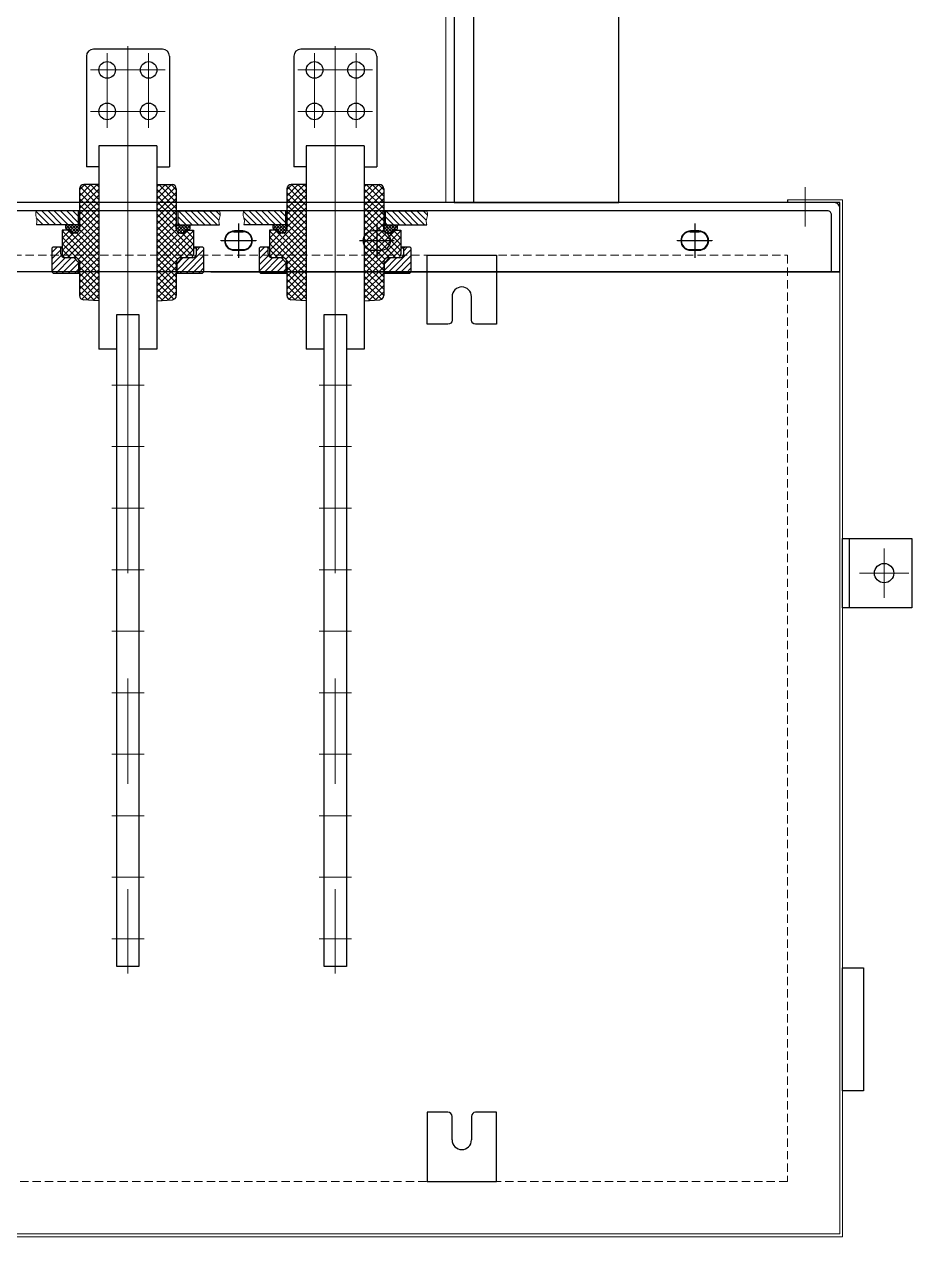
# Model space of a CAD drawing. Extents: x -9568 to -1230, y 8910 to 14862.
# Drawn here: x -7277 to -6635, y 9793 to 10670 of the extents above; entities that cross this region are included whole.
import ezdxf

# ---------------------------------------------------------------- set-up
doc = ezdxf.new("R2010")
doc.units = 0
doc.header["$LTSCALE"] = 12
for name, pattern in [('ACAD_ISO04W100', [30, 24, -3, 0, -3]), ('CENTER', [50.8, 31.75, -6.35, 6.35, -6.35]), ('DASHED', [0.75, 0.5, -0.25])]:
    doc.linetypes.add(name, pattern=pattern)
doc.layers.get('0').update_dxf_attribs({"linetype": 'CONTINUOUS', "lineweight": 25})
for name, color, linetype in [('01', 7, 'CONTINUOUS'), ('01粗实线', 7, 'CONTINUOUS'), ('1', 4, 'CONTINUOUS'), ('1轮廓实线层', 7, 'CONTINUOUS'), ('5文字层', 3, 'CONTINUOUS')]:
    doc.layers.add(name, color=color, linetype=linetype)
for name, color, linetype, lineweight in [('02细实线', 7, 'CONTINUOUS', 9), ('06细中心线', 1, 'ACAD_ISO04W100', 20), ('2虚线层', 6, 'DASHED', 18), ('中心线', 1, 'CENTER', 20), ('粗实线', 7, 'CONTINUOUS', 25), ('细实线', 7, 'CONTINUOUS', 9)]:
    doc.layers.add(name, color=color, linetype=linetype, lineweight=lineweight)
pattern_1 = [(135, (-7157.767, 10518.8691), (-1.122532, -1.122532), []), (225, (-7157.767, 10518.8691), (1.122532, -1.122532), [])]
pattern_2 = [(135, (-7007.767, 10518.8691), (-1.122532, -1.122532), []), (225, (-7007.767, 10518.8691), (1.122532, -1.122532), [])]

# ---------------------------------------------------------------- blocks, each defined once
blk = doc.blocks.new('A$C3865476F')
at = {"layer": '中心线'}
blk.add_line((0, 12.92), (0, -12.92), dxfattribs=at)
at = {"layer": '粗实线'}
for p, q in [((-6.44, -3.32), (-6.44, 3.29)), ((6.44, -3.32), (6.44, 3.29))]:
    blk.add_line(p, q, dxfattribs=at)
for centre, start, end in [((0, 3.29), 0, 180), ((0, -3.32), 180, 0)]:
    blk.add_arc(centre, 6.44, start, end, dxfattribs=at)
blk = doc.blocks.new('*U8372')
at = {"rotation": 270}
blk.add_blockref('A$C3865476F', (0, 0), dxfattribs=at)
blk = doc.blocks.new('*U8371')
at = {"layer": '1轮廓实线层'}
for p in [(1320, 0), (1650, 0)]:
    blk.add_blockref('*U8372', p, dxfattribs=at)
blk = doc.blocks.new('G$C8870F393')
at = {"layer": '中心线'}
blk.add_line((1835, 32.83), (1835, 61.18), dxfattribs=at)
at = {"layer": '粗实线'}
blk.add_line((1860, 0), (0, 0), dxfattribs=at)
blk.add_line((1860, 0), (0, 0), dxfattribs=at)
for points in [[(1860, 0), (1860, 46, 0.414214), (1856, 50), (4, 50, 0.414214), (0, 46), (0, 0)], [(1854, 0), (1854, 41, 0.414214), (1851, 44), (9, 44, 0.414214), (6, 41), (6, 0)]]:
    blk.add_lwpolyline(points, format="xyb", dxfattribs=at)
at = {"layer": '1轮廓实线层'}
blk.add_blockref('*U8371', (105, 22.5), dxfattribs=at)
blk = doc.blocks.new('G$C6719FF27')
at = {"layer": '01粗实线', "lineweight": -3, "ltscale": 2}
blk.add_lwpolyline([(0, -10), (0, -10, 0.414214), (7, -3), (7, 3, 0.414214), (0, 10), (0, 10, 0.414214), (-7, 3), (-7, -3, 0.414214)], format="xyb", close=True, dxfattribs=at)
at = {"layer": '06细中心线', "lineweight": -3, "ltscale": 2, "extrusion": (0.004686, 0.017452, 0.999837)}
for p, q in [((0, -12.5), (0, 12.5)), ((-12.5, 0), (12.5, 0))]:
    blk.add_line(p, q, dxfattribs=at)
blk = doc.blocks.new('*U8443')
at = {"layer": '01粗实线', "lineweight": -3, "ltscale": 2, "rotation": 270.0000000002883}
blk.add_blockref('G$C6719FF27', (0, 0), dxfattribs=at)
blk = doc.blocks.new('*U8442')
blk.add_blockref('*U8443', (1400, 0))
blk = doc.blocks.new('*U8458')
at = {"layer": '01粗实线', "lineweight": -3, "ltscale": 2, "rotation": 270.0000000002883}
blk.add_blockref('G$C6719FF27', (0, 0), dxfattribs=at)
blk = doc.blocks.new('*U8457')
for p in [(1320, 0), (1650, 0)]:
    blk.add_blockref('*U8458', p)

msp = doc.modelspace()

# ---------------------------------------------------------------- hatches: boundary and pattern name
at = {"layer": '细实线'}
h = msp.add_hatch(dxfattribs=at)
h.set_pattern_fill('ANSI37', color=256, angle=180)
h.set_pattern_definition([(225, (-8719.4436, 10908.398), (2.245064, -2.245064), []), (315, (-8719.4436, 10908.398), (2.245064, 2.245064), [])])
h.paths.add_polyline_path([(-7163.76702, 10500.86912), (-7157.26702, 10500.86912, 0.414213562), (-7154.26702, 10503.86912), (-7154.26702, 10520.86912), (-7159.26702, 10520.86912, 0.414213562), (-7159.76702, 10520.36912, -0.414213562), (-7161.26702, 10518.86912), (-7163.76702, 10518.86912, -0.414213562), (-7166.76702, 10521.86912), (-7166.76702, 10550.86912, 0.414213562), (-7169.76702, 10553.86912), (-7180.76702, 10553.86912), (-7180.76702, 10469.86912), (-7169.55327, 10470.6701, 0.393479), (-7166.76702, 10473.66247), (-7166.76702, 10497.86912, -0.414213562)])
h.paths.add_polyline_path([(-7222.76702, 10553.86912), (-7233.76702, 10553.86912, 0.414213562), (-7236.76702, 10550.86912), (-7236.76702, 10521.86912, -0.414213562), (-7239.76702, 10518.86912), (-7242.26702, 10518.86912, -0.414213562), (-7243.76702, 10520.36912, 0.414213562), (-7244.26702, 10520.86912), (-7249.26702, 10520.86912), (-7249.26702, 10503.86912, 0.414213562), (-7246.26702, 10500.86912), (-7239.76702, 10500.86912, -0.414213562), (-7236.76702, 10497.86912), (-7236.76702, 10473.66247, 0.393479), (-7233.98076, 10470.6701), (-7222.76702, 10469.86912)])
h = msp.add_hatch(dxfattribs=at)
h.set_pattern_fill('ANSI37', color=256, angle=180)
h.set_pattern_definition([(225, (-8569.4436, 10908.398), (2.245064, -2.245064), []), (315, (-8569.4436, 10908.398), (2.245064, 2.245064), [])])
h.paths.add_polyline_path([(-7013.76702, 10500.86912), (-7007.26702, 10500.86912, 0.414213562), (-7004.26702, 10503.86912), (-7004.26702, 10520.86912), (-7009.26702, 10520.86912, 0.414213562), (-7009.76702, 10520.36912, -0.414213562), (-7011.26702, 10518.86912), (-7013.76702, 10518.86912, -0.414213562), (-7016.76702, 10521.86912), (-7016.76702, 10550.86912, 0.414213562), (-7019.76702, 10553.86912), (-7030.76702, 10553.86912), (-7030.76702, 10469.86912), (-7019.55327, 10470.6701, 0.393479), (-7016.76702, 10473.66247), (-7016.76702, 10497.86912, -0.414213562)])
h.paths.add_polyline_path([(-7072.76702, 10553.86912), (-7083.76702, 10553.86912, 0.414213562), (-7086.76702, 10550.86912), (-7086.76702, 10521.86912, -0.414213562), (-7089.76702, 10518.86912), (-7092.26702, 10518.86912, -0.414213562), (-7093.76702, 10520.36912, 0.414213562), (-7094.26702, 10520.86912), (-7099.26702, 10520.86912), (-7099.26702, 10503.86912, 0.414213562), (-7096.26702, 10500.86912), (-7089.76702, 10500.86912, -0.414213562), (-7086.76702, 10497.86912), (-7086.76702, 10473.66247, 0.393479), (-7083.98076, 10470.6701), (-7072.76702, 10469.86912)])
h = msp.add_hatch(dxfattribs=at)
h.set_pattern_fill('ANSI31', color=256, angle=270)
h.set_pattern_definition([(315, (-5162.6122, 3687.427), (2.245064, 2.245064), [])])
edge = h.paths.add_edge_path()
edge.add_line((-7165.76702, 10534.86912), (-7165.76702, 10524.86912))
edge.add_line((-7165.76702, 10524.86912), (-7135.53595, 10524.86912))
edge.add_spline(control_points=[(-7135.53595, 10524.86912), (-7135.81385, 10525.83576), (-7136.34645, 10528.10141), (-7134.76737, 10531.38995), (-7135.17938, 10533.78141), (-7135.44882, 10534.86912)], knot_values=[0.499134924, 0.499134924, 0.499134924, 0.499134924, 2.849111683, 6.014083338, 8.642198821, 8.642198821, 8.642198821, 8.642198821], degree=3, periodic=0)
edge.add_line((-7135.44882, 10534.86912), (-7165.76702, 10534.86912))
edge = h.paths.add_edge_path()
edge.add_line((-7237.76702, 10524.86912), (-7237.76702, 10534.86912))
edge.add_line((-7237.76702, 10534.86912), (-7268.08521, 10534.86912))
edge.add_spline(control_points=[(-7268.08521, 10534.86912), (-7268.35465, 10533.78141), (-7268.76666, 10531.38995), (-7267.18758, 10528.10141), (-7267.72018, 10525.83576), (-7267.99808, 10524.86912)], knot_values=[0.499134924, 0.499134924, 0.499134924, 0.499134924, 3.127250408, 6.292222062, 8.642198821, 8.642198821, 8.642198821, 8.642198821], degree=3, periodic=0)
edge.add_line((-7267.99808, 10524.86912), (-7237.76702, 10524.86912))
h = msp.add_hatch(dxfattribs=at)
h.set_pattern_fill('ANSI31', color=256, angle=270)
h.set_pattern_definition([(315, (-5012.6122, 3687.427), (2.245064, 2.245064), [])])
edge = h.paths.add_edge_path()
edge.add_line((-7015.76702, 10534.86912), (-7015.76702, 10524.86912))
edge.add_line((-7015.76702, 10524.86912), (-6985.53595, 10524.86912))
edge.add_spline(control_points=[(-6985.53595, 10524.86912), (-6985.81385, 10525.83576), (-6986.34645, 10528.10141), (-6984.76737, 10531.38995), (-6985.17938, 10533.78141), (-6985.44882, 10534.86912)], knot_values=[0.499134924, 0.499134924, 0.499134924, 0.499134924, 2.849111683, 6.014083338, 8.642198821, 8.642198821, 8.642198821, 8.642198821], degree=3, periodic=0)
edge.add_line((-6985.44882, 10534.86912), (-7015.76702, 10534.86912))
edge = h.paths.add_edge_path()
edge.add_line((-7087.76702, 10524.86912), (-7087.76702, 10534.86912))
edge.add_line((-7087.76702, 10534.86912), (-7118.08521, 10534.86912))
edge.add_spline(control_points=[(-7118.08521, 10534.86912), (-7118.35465, 10533.78141), (-7118.76666, 10531.38995), (-7117.18758, 10528.10141), (-7117.72018, 10525.83576), (-7117.99808, 10524.86912)], knot_values=[0.499134924, 0.499134924, 0.499134924, 0.499134924, 3.127250408, 6.292222062, 8.642198821, 8.642198821, 8.642198821, 8.642198821], degree=3, periodic=0)
edge.add_line((-7117.99808, 10524.86912), (-7087.76702, 10524.86912))
h = msp.add_hatch(dxfattribs=at)
h.set_pattern_fill('ANSI37', color=256, scale=0.5, angle=90)
h.set_pattern_definition(pattern_1)
h.paths.add_polyline_path([(-7242.76702, 10520.36912), (-7242.76702, 10519.86912, 0.414213562), (-7241.76702, 10518.86912), (-7239.76702, 10518.86912, 0.414213562), (-7236.76702, 10521.86912), (-7236.76702, 10524.86912), (-7246.76702, 10524.86912), (-7246.76702, 10522.36912, 0.414213562), (-7245.76702, 10521.36912), (-7243.76702, 10521.36912, -0.414213562)])
h = msp.add_hatch(dxfattribs=at)
h.set_pattern_fill('ANSI37', color=256, scale=0.5, angle=90)
h.set_pattern_definition(pattern_1)
h.paths.add_polyline_path([(-7163.76702, 10518.86912), (-7161.76702, 10518.86912, 0.414213562), (-7160.76702, 10519.86912), (-7160.76702, 10520.36912, -0.414213562), (-7159.76702, 10521.36912), (-7157.76702, 10521.36912, 0.414213562), (-7156.76702, 10522.36912), (-7156.76702, 10524.86912), (-7166.76702, 10524.86912), (-7166.76702, 10521.86912, 0.414213562)])
h = msp.add_hatch(dxfattribs=at)
h.set_pattern_fill('ANSI37', color=256, scale=0.5, angle=90)
h.set_pattern_definition(pattern_2)
h.paths.add_polyline_path([(-7092.76702, 10520.36912), (-7092.76702, 10519.86912, 0.414213562), (-7091.76702, 10518.86912), (-7089.76702, 10518.86912, 0.414213562), (-7086.76702, 10521.86912), (-7086.76702, 10524.86912), (-7096.76702, 10524.86912), (-7096.76702, 10522.36912, 0.414213562), (-7095.76702, 10521.36912), (-7093.76702, 10521.36912, -0.414213562)])
h = msp.add_hatch(dxfattribs=at)
h.set_pattern_fill('ANSI37', color=256, scale=0.5, angle=90)
h.set_pattern_definition(pattern_2)
h.paths.add_polyline_path([(-7013.76702, 10518.86912), (-7011.76702, 10518.86912, 0.414213562), (-7010.76702, 10519.86912), (-7010.76702, 10520.36912, -0.414213562), (-7009.76702, 10521.36912), (-7007.76702, 10521.36912, 0.414213562), (-7006.76702, 10522.36912), (-7006.76702, 10524.86912), (-7016.76702, 10524.86912), (-7016.76702, 10521.86912, 0.414213562)])
h = msp.add_hatch(dxfattribs=at)
h.set_pattern_fill('ANSI31', color=256, angle=180)
h.set_pattern_definition([(225, (-6567.5738, 10812.3472), (2.245064, -2.245064), [])])
h.paths.add_polyline_path([(-7147.76702, 10489.86912), (-7146.76702, 10490.86912), (-7146.76702, 10507.86912), (-7147.76702, 10508.86912), (-7151.26702, 10508.86912), (-7152.26702, 10507.86912), (-7152.26702, 10503.86912, -0.414213562), (-7155.26702, 10500.86912), (-7162.76702, 10500.86912), (-7166.26702, 10497.36912), (-7166.26702, 10490.86912), (-7165.26702, 10489.86912)])
h.paths.add_polyline_path([(-7238.26702, 10489.86912), (-7237.26702, 10490.86912), (-7237.26702, 10497.36912), (-7240.76702, 10500.86912), (-7247.26702, 10500.86912, -0.414213562), (-7250.26702, 10503.86912), (-7250.26702, 10507.86912), (-7251.26702, 10508.86912), (-7255.76702, 10508.86912), (-7256.76702, 10507.86912), (-7256.76702, 10490.86912), (-7255.76702, 10489.86912)])
h = msp.add_hatch(dxfattribs=at)
h.set_pattern_fill('ANSI31', color=256, angle=180)
h.set_pattern_definition([(225, (-6417.5738, 10812.3472), (2.245064, -2.245064), [])])
h.paths.add_polyline_path([(-6997.76702, 10489.86912), (-6996.76702, 10490.86912), (-6996.76702, 10507.86912), (-6997.76702, 10508.86912), (-7001.26702, 10508.86912), (-7002.26702, 10507.86912), (-7002.26702, 10503.86912, -0.414213562), (-7005.26702, 10500.86912), (-7012.76702, 10500.86912), (-7016.26702, 10497.36912), (-7016.26702, 10490.86912), (-7015.26702, 10489.86912)])
h.paths.add_polyline_path([(-7088.26702, 10489.86912), (-7087.26702, 10490.86912), (-7087.26702, 10497.36912), (-7090.76702, 10500.86912), (-7097.26702, 10500.86912, -0.414213562), (-7100.26702, 10503.86912), (-7100.26702, 10507.86912), (-7101.26702, 10508.86912), (-7105.76702, 10508.86912), (-7106.76702, 10507.86912), (-7106.76702, 10490.86912), (-7105.76702, 10489.86912)])

# ---------------------------------------------------------------- linework, layer by layer
at = {"layer": '01', "lineweight": -3, "ltscale": 2}
for p, q in [((-6686.76702, 10540.86912, 82.66856), (-7211.76702, 10540.86912, 82.66856)), ((-6686.76702, 10540.86912, 82.66856), (-7081.76702, 10540.86912, 82.66856)), ((-6686.76702, 10540.86912, 82.66856), (-6951.76702, 10540.86912, 82.66856)), ((-6686.76702, 10490.86912, 82.66856), (-6686.76702, 10540.86912, 82.66856)), ((-6686.76702, 10490.86912, 82.66856), (-6686.76702, 10540.86912, 82.66856)), ((-6686.76702, 10490.86912, 82.66856), (-6686.76702, 10540.86912, 82.66856)), ((-7141.76702, 10490.86912, 82.66856), (-6686.76702, 10490.86912, 82.66856)), ((-7021.76702, 10490.86912, 82.66856), (-6686.76702, 10490.86912, 82.66856)), ((-6916.76702, 10490.86912, 82.66856), (-6686.76702, 10490.86912, 82.66856))]:
    msp.add_line(p, q, dxfattribs=at)
at = {"layer": '01', "lineweight": -3, "ltscale": 2, "elevation": 82.66856}
for points in [[(-8281.76702, 10540.86912), (-8281.76702, 11300.86912), (-6951.76702, 11300.86912), (-6951.76702, 10540.86912)], [(-7121.76702, 10490.86912), (-8491.76702, 10490.86912)], [(-7001.76702, 10490.86912), (-8490.26702, 10490.86912)], [(-6896.76702, 10490.86912), (-8385.26702, 10490.86912)]]:
    msp.add_lwpolyline(points, dxfattribs=at)
at = {"layer": '02细实线', "ltscale": 3}
for p, q in [((-6684.76702, 10542.86912, 82.66856), (-6724.76702, 10542.86912, 82.66856)), ((-6684.76702, 10542.86912, 82.66856), (-6684.76702, 9792.86912, 82.66856)), ((-6686.76702, 10540.86912, 82.66856), (-6724.76702, 10540.86912, 82.66856))]:
    msp.add_line(p, q, dxfattribs=at)
at = {"layer": '02细实线', "ltscale": 3, "extrusion": (0.004686, 0.017452, 0.999837)}
for p, q in [((-6686.76702, 10540.86912, 82.66856), (-6686.76702, 9794.86912, 82.66856)), ((-6684.76702, 9792.86912, 82.66856), (-7658.11423, 9792.86912, 82.66856)), ((-7656.11423, 9794.86912, 82.66856), (-6686.76702, 9794.86912, 82.66856))]:
    msp.add_line(p, q, dxfattribs=at)
at = {"layer": '06细中心线'}
for p, q in [((-6654.76702, 10254.99439, 82.66856), (-6654.76702, 10290.74384, 82.66856)), ((-6672.64174, 10272.86912, 82.66856), (-6636.89229, 10272.86912, 82.66856))]:
    msp.add_line(p, q, dxfattribs=at)
at = {"layer": '1', "lineweight": -3, "ltscale": 2}
msp.add_line((-6686.76702, 10540.86912, 82.66856), (-6686.76702, 10540.86912, 82.66856), dxfattribs=at)
at = {"layer": '1轮廓实线层', "ltscale": 2}
msp.add_line((-6724.76702, 10542.86912, 82.66856), (-6724.76702, 10540.86912, 82.66856), dxfattribs=at)
at = {"layer": '1轮廓实线层'}
msp.add_line((-6679.76702, 10247.86912, 82.66856), (-6679.76702, 10297.86912, 82.66856), dxfattribs=at)
at = {"layer": '1轮廓实线层', "elevation": 82.66856}
for points in [[(-6965.76702, 10540.86912), (-6846.76683, 10540.86912), (-6846.76683, 10790.86912), (-6965.76702, 10790.86912)], [(-6684.76702, 10247.86912), (-6684.76702, 10297.86912), (-6634.76702, 10297.86912), (-6634.76702, 10247.86912)], [(-6669.76702, 9898.36912), (-6684.76702, 9898.36912), (-6684.76702, 9987.36912), (-6669.76702, 9987.36912)]]:
    msp.add_lwpolyline(points, close=True, dxfattribs=at)
for points in [[(-6967.26702, 10472.86912), (-6967.26702, 10455.86912, -0.414213562), (-6970.26702, 10452.86912), (-6985.26702, 10452.86912), (-6985.26702, 10502.86912), (-6935.26702, 10502.86912), (-6935.26702, 10452.86912), (-6950.26702, 10452.86912, -0.414213562), (-6953.26702, 10455.86912), (-6953.26702, 10472.86912)], [(-6967.26702, 9862.86912), (-6967.26702, 9879.86912, 0.414213562), (-6970.26702, 9882.86912), (-6985.26702, 9882.86912), (-6985.26702, 9832.86912), (-6935.26702, 9832.86912), (-6935.26702, 9882.86912), (-6950.26702, 9882.86912, 0.414213562), (-6953.26702, 9879.86912), (-6953.26702, 9862.86912)]]:
    msp.add_lwpolyline(points, format="xyb", dxfattribs=at)
at = {"layer": '1轮廓实线层'}
msp.add_circle((-6654.76702, 10272.86912, 82.66856), 7, dxfattribs=at)
for centre, start, end in [((-6960.26702, 10472.86912, 82.66856), 0, 180), ((-6960.26702, 9862.86912, 82.66856), 180, 0)]:
    msp.add_arc(centre, 7, start, end, dxfattribs=at)
at = {"layer": '2虚线层', "elevation": 82.66856}
msp.add_lwpolyline([(-8508.76702, 10502.86912), (-6724.76702, 10502.86912), (-6724.76702, 9832.86912), (-8508.76702, 9832.86912)], close=True, dxfattribs=at)
at = {"layer": '中心线'}
for p, q in [((-7216.76702, 10648.86912, 82.66856), (-7216.76702, 10594.86912, 82.66856)), ((-7201.76702, 10653.92802, 82.66856), (-7201.76702, 9983.36912, 82.66856)), ((-7201.76702, 10653.22475, 82.66856), (-7201.76702, 10552.31237, 82.66856)), ((-7186.76702, 10648.86912, 82.66856), (-7186.76702, 10594.86912, 82.66856)), ((-7066.76702, 10648.86912, 82.66856), (-7066.76702, 10594.86912, 82.66856)), ((-7051.76702, 10653.92802, 82.66856), (-7051.76702, 9983.36912, 82.66856)), ((-7051.76702, 10653.22475, 82.66856), (-7051.76702, 10552.31237, 82.66856)), ((-7036.76702, 10648.86912, 82.66856), (-7036.76702, 10594.86912, 82.66856)), ((-7174.76702, 10636.86912, 82.66856), (-7228.76702, 10636.86912, 82.66856)), ((-7024.76702, 10636.86912, 82.66856), (-7078.76702, 10636.86912, 82.66856)), ((-7174.76702, 10606.86912, 82.66856), (-7228.76702, 10606.86912, 82.66856)), ((-7024.76702, 10606.86912, 82.66856), (-7078.76702, 10606.86912, 82.66856)), ((-7190.03858, 10408.86912, 82.66856), (-7213.49545, 10408.86912, 82.66856)), ((-7190.03858, 10408.86912, 82.66856), (-7213.49545, 10408.86912, 82.66856)), ((-7040.03858, 10408.86912, 82.66856), (-7063.49545, 10408.86912, 82.66856)), ((-7040.03858, 10408.86912, 82.66856), (-7063.49545, 10408.86912, 82.66856)), ((-7190.03858, 10364.36912, 82.66856), (-7213.49545, 10364.36912, 82.66856)), ((-7040.03858, 10364.36912, 82.66856), (-7063.49545, 10364.36912, 82.66856)), ((-7190.03858, 10319.86912, 82.66856), (-7213.49545, 10319.86912, 82.66856)), ((-7040.03858, 10319.86912, 82.66856), (-7063.49545, 10319.86912, 82.66856)), ((-7190.03858, 10275.36912, 82.66856), (-7213.49545, 10275.36912, 82.66856)), ((-7040.03858, 10275.36912, 82.66856), (-7063.49545, 10275.36912, 82.66856)), ((-7190.03858, 10230.86912, 82.66856), (-7213.49545, 10230.86912, 82.66856)), ((-7040.03858, 10230.86912, 82.66856), (-7063.49545, 10230.86912, 82.66856)), ((-7190.03858, 10186.36912, 82.66856), (-7213.49545, 10186.36912, 82.66856)), ((-7040.03858, 10186.36912, 82.66856), (-7063.49545, 10186.36912, 82.66856)), ((-7190.03858, 10141.86912, 82.66856), (-7213.49545, 10141.86912, 82.66856)), ((-7040.03858, 10141.86912, 82.66856), (-7063.49545, 10141.86912, 82.66856)), ((-7190.03858, 10097.36912, 82.66856), (-7213.49545, 10097.36912, 82.66856)), ((-7040.03858, 10097.36912, 82.66856), (-7063.49545, 10097.36912, 82.66856)), ((-7190.03858, 10052.86912, 82.66856), (-7213.49545, 10052.86912, 82.66856)), ((-7040.03858, 10052.86912, 82.66856), (-7063.49545, 10052.86912, 82.66856)), ((-7190.03858, 10008.36912, 82.66856), (-7213.49545, 10008.36912, 82.66856)), ((-7040.03858, 10008.36912, 82.66856), (-7063.49545, 10008.36912, 82.66856))]:
    msp.add_line(p, q, dxfattribs=at)
at = {"layer": '粗实线'}
for p, q in [((-7194.26702, 10651.86912, 82.66856), (-7226.76702, 10651.86912, 82.66856)), ((-7176.76702, 10651.86912, 82.66856), (-7221.76702, 10651.86912, 82.66856)), ((-7044.26702, 10651.86912, 82.66856), (-7076.76702, 10651.86912, 82.66856)), ((-7026.76702, 10651.86912, 82.66856), (-7071.76702, 10651.86912, 82.66856)), ((-7231.76702, 10646.86912, 82.66856), (-7231.76702, 10566.86912, 82.66856)), ((-7171.76702, 10646.86912, 82.66856), (-7171.76702, 10566.86912, 82.66856)), ((-7081.76702, 10646.86912, 82.66856), (-7081.76702, 10566.86912, 82.66856)), ((-7021.76702, 10646.86912, 82.66856), (-7021.76702, 10566.86912, 82.66856)), ((-7222.76702, 10581.86912, 82.66856), (-7222.76702, 10555.87208, 82.66856)), ((-7222.76702, 10581.86912, 82.66856), (-7222.76702, 10434.86912, 82.66856)), ((-7180.76702, 10581.86912, 82.66856), (-7222.76702, 10581.86912, 82.66856)), ((-7180.76702, 10581.86912, 82.66856), (-7222.76702, 10581.86912, 82.66856)), ((-7180.76702, 10581.86912, 82.66856), (-7180.76702, 10557.04864, 82.66856)), ((-7180.76702, 10581.86912, 82.66856), (-7180.76702, 10434.86912, 82.66856)), ((-7072.76702, 10581.86912, 82.66856), (-7072.76702, 10555.87208, 82.66856)), ((-7072.76702, 10581.86912, 82.66856), (-7072.76702, 10434.86912, 82.66856)), ((-7030.76702, 10581.86912, 82.66856), (-7072.76702, 10581.86912, 82.66856)), ((-7030.76702, 10581.86912, 82.66856), (-7072.76702, 10581.86912, 82.66856)), ((-7030.76702, 10581.86912, 82.66856), (-7030.76702, 10557.04864, 82.66856)), ((-7030.76702, 10581.86912, 82.66856), (-7030.76702, 10434.86912, 82.66856)), ((-7222.76702, 10566.86912, 82.66856), (-7231.76702, 10566.86912, 82.66856)), ((-7180.76702, 10566.86912, 82.66856), (-7171.76702, 10566.86912, 82.66856)), ((-7072.76702, 10566.86912, 82.66856), (-7081.76702, 10566.86912, 82.66856)), ((-7030.76702, 10566.86912, 82.66856), (-7021.76702, 10566.86912, 82.66856)), ((-7236.76702, 10550.86912, 82.66856), (-7236.76702, 10523.86912, 82.66856)), ((-7236.76702, 10550.86912, 82.66856), (-7236.76702, 10523.86912, 82.66856)), ((-7236.76702, 10550.86912, 82.66856), (-7236.76702, 10521.86912, 82.66856)), ((-7224.26702, 10553.86912, 82.66856), (-7233.76702, 10553.86912, 82.66856)), ((-7222.76702, 10553.86912, 82.66856), (-7233.76702, 10553.86912, 82.66856)), ((-7180.76702, 10553.86912, 82.66856), (-7169.76702, 10553.86912, 82.66856)), ((-7179.26702, 10553.86912, 82.66856), (-7169.76702, 10553.86912, 82.66856)), ((-7166.76702, 10550.86912, 82.66856), (-7166.76702, 10523.6203, 82.66856)), ((-7166.76702, 10550.86912, 82.66856), (-7166.76702, 10521.86912, 82.66856)), ((-7086.76702, 10550.86912, 82.66856), (-7086.76702, 10523.86912, 82.66856)), ((-7086.76702, 10550.86912, 82.66856), (-7086.76702, 10523.86912, 82.66856)), ((-7086.76702, 10550.86912, 82.66856), (-7086.76702, 10521.86912, 82.66856)), ((-7074.26702, 10553.86912, 82.66856), (-7083.76702, 10553.86912, 82.66856)), ((-7072.76702, 10553.86912, 82.66856), (-7083.76702, 10553.86912, 82.66856)), ((-7030.76702, 10553.86912, 82.66856), (-7019.76702, 10553.86912, 82.66856)), ((-7029.26702, 10553.86912, 82.66856), (-7019.76702, 10553.86912, 82.66856)), ((-7016.76702, 10550.86912, 82.66856), (-7016.76702, 10523.6203, 82.66856)), ((-7016.76702, 10550.86912, 82.66856), (-7016.76702, 10521.86912, 82.66856)), ((-7236.76702, 10534.86912, 82.66856), (-7268.08521, 10534.86912, 82.66856)), ((-7237.76702, 10534.86912, 82.66856), (-7237.76702, 10524.86912, 82.66856)), ((-7226.76702, 10540.86912, 82.66856), (-7231.76702, 10540.86912, 82.66856)), ((-7166.76702, 10534.86912, 82.66856), (-7135.44882, 10534.86912, 82.66856)), ((-7165.76702, 10534.86912, 82.66856), (-7165.76702, 10524.86912, 82.66856)), ((-7086.76702, 10534.86912, 82.66856), (-7118.08521, 10534.86912, 82.66856)), ((-7096.76702, 10540.86912, 82.66856), (-7101.76702, 10540.86912, 82.66856)), ((-7087.76702, 10534.86912, 82.66856), (-7087.76702, 10524.86912, 82.66856)), ((-7016.76702, 10534.86912, 82.66856), (-6985.44882, 10534.86912, 82.66856)), ((-7015.76702, 10534.86912, 82.66856), (-7015.76702, 10524.86912, 82.66856)), ((-6965.76702, 10540.86912, 82.66856), (-6971.76702, 10540.86912, 82.66856)), ((-7236.76702, 10524.86912, 82.66856), (-7267.99808, 10524.86912, 82.66856)), ((-7246.76702, 10522.36912, 82.66856), (-7246.76702, 10524.86912, 82.66856)), ((-7236.76702, 10521.86912, 82.66856), (-7236.76702, 10524.86912, 82.66856)), ((-7166.76702, 10524.86912, 82.66856), (-7135.53595, 10524.86912, 82.66856)), ((-7166.76702, 10524.86912, 82.66856), (-7135.53595, 10524.86912, 82.66856)), ((-7166.76702, 10521.86912, 82.66856), (-7166.76702, 10524.86912, 82.66856)), ((-7156.76702, 10522.36912, 82.66856), (-7156.76702, 10524.86912, 82.66856)), ((-7086.76702, 10524.86912, 82.66856), (-7117.99808, 10524.86912, 82.66856)), ((-7096.76702, 10522.36912, 82.66856), (-7096.76702, 10524.86912, 82.66856)), ((-7086.76702, 10521.86912, 82.66856), (-7086.76702, 10524.86912, 82.66856)), ((-7016.76702, 10524.86912, 82.66856), (-6985.53595, 10524.86912, 82.66856)), ((-7016.76702, 10524.86912, 82.66856), (-6985.53595, 10524.86912, 82.66856)), ((-7016.76702, 10521.86912, 82.66856), (-7016.76702, 10524.86912, 82.66856)), ((-7006.76702, 10522.36912, 82.66856), (-7006.76702, 10524.86912, 82.66856)), ((-7249.26702, 10520.86912, 82.66856), (-7249.26702, 10503.86912, 82.66856)), ((-7246.73526, 10520.86912, 82.66856), (-7249.26702, 10520.86912, 82.66856)), ((-7244.26702, 10520.86912, 82.66856), (-7249.26702, 10520.86912, 82.66856)), ((-7243.76702, 10521.36912, 82.66856), (-7245.76702, 10521.36912, 82.66856)), ((-7242.76702, 10519.86912, 82.66856), (-7242.76702, 10520.36912, 82.66856)), ((-7239.76702, 10518.86912, 82.66856), (-7242.26702, 10518.86912, 82.66856)), ((-7239.76702, 10518.86912, 82.66856), (-7242.26702, 10518.86912, 82.66856)), ((-7163.76702, 10518.86912, 82.66856), (-7161.26702, 10518.86912, 82.66856)), ((-7163.76702, 10518.86912, 82.66856), (-7161.26702, 10518.86912, 82.66856)), ((-7160.76702, 10519.86912, 82.66856), (-7160.76702, 10520.36912, 82.66856)), ((-7159.76702, 10521.36912, 82.66856), (-7157.76702, 10521.36912, 82.66856)), ((-7159.26702, 10520.86912, 82.66856), (-7154.26702, 10520.86912, 82.66856)), ((-7154.26702, 10520.86912, 82.66856), (-7154.26702, 10503.86912, 82.66856)), ((-7099.26702, 10520.86912, 82.66856), (-7099.26702, 10503.86912, 82.66856)), ((-7096.73526, 10520.86912, 82.66856), (-7099.26702, 10520.86912, 82.66856)), ((-7094.26702, 10520.86912, 82.66856), (-7099.26702, 10520.86912, 82.66856)), ((-7093.76702, 10521.36912, 82.66856), (-7095.76702, 10521.36912, 82.66856)), ((-7092.76702, 10519.86912, 82.66856), (-7092.76702, 10520.36912, 82.66856)), ((-7089.76702, 10518.86912, 82.66856), (-7092.26702, 10518.86912, 82.66856)), ((-7089.76702, 10518.86912, 82.66856), (-7092.26702, 10518.86912, 82.66856)), ((-7013.76702, 10518.86912, 82.66856), (-7011.26702, 10518.86912, 82.66856)), ((-7013.76702, 10518.86912, 82.66856), (-7011.26702, 10518.86912, 82.66856)), ((-7010.76702, 10519.86912, 82.66856), (-7010.76702, 10520.36912, 82.66856)), ((-7009.76702, 10521.36912, 82.66856), (-7007.76702, 10521.36912, 82.66856)), ((-7009.26702, 10520.86912, 82.66856), (-7004.26702, 10520.86912, 82.66856)), ((-7004.26702, 10520.86912, 82.66856), (-7004.26702, 10503.86912, 82.66856)), ((-7256.76702, 10507.86912, 82.66856), (-7255.76702, 10508.86912, 82.66856)), ((-7256.76702, 10507.86912, 82.66856), (-7256.76702, 10490.86912, 82.66856)), ((-7255.76702, 10508.86912, 82.66856), (-7249.26702, 10508.86912, 82.66856)), ((-7251.26702, 10508.86912, 82.66856), (-7250.26702, 10507.86912, 82.66856)), ((-7249.26702, 10507.86912, 82.66856), (-7250.26702, 10507.86912, 82.66856)), ((-7250.26702, 10503.86912, 82.66856), (-7250.26702, 10507.86912, 82.66856)), ((-7154.26702, 10508.86912, 82.66856), (-7147.76702, 10508.86912, 82.66856)), ((-7152.26702, 10507.86912, 82.66856), (-7154.26702, 10507.86912, 82.66856)), ((-7151.26702, 10508.86912, 82.66856), (-7152.26702, 10507.86912, 82.66856)), ((-7152.26702, 10503.86912, 82.66856), (-7152.26702, 10507.86912, 82.66856)), ((-7146.76702, 10507.86912, 82.66856), (-7147.76702, 10508.86912, 82.66856)), ((-7146.76702, 10490.86912, 82.66856), (-7146.76702, 10507.86912, 82.66856)), ((-7106.76702, 10507.86912, 82.66856), (-7105.76702, 10508.86912, 82.66856)), ((-7106.76702, 10507.86912, 82.66856), (-7106.76702, 10490.86912, 82.66856)), ((-7105.76702, 10508.86912, 82.66856), (-7099.26702, 10508.86912, 82.66856)), ((-7101.26702, 10508.86912, 82.66856), (-7100.26702, 10507.86912, 82.66856)), ((-7099.26702, 10507.86912, 82.66856), (-7100.26702, 10507.86912, 82.66856)), ((-7100.26702, 10503.86912, 82.66856), (-7100.26702, 10507.86912, 82.66856)), ((-7004.26702, 10508.86912, 82.66856), (-6997.76702, 10508.86912, 82.66856)), ((-7002.26702, 10507.86912, 82.66856), (-7004.26702, 10507.86912, 82.66856)), ((-7001.26702, 10508.86912, 82.66856), (-7002.26702, 10507.86912, 82.66856)), ((-7002.26702, 10503.86912, 82.66856), (-7002.26702, 10507.86912, 82.66856)), ((-6996.76702, 10507.86912, 82.66856), (-6997.76702, 10508.86912, 82.66856)), ((-6996.76702, 10490.86912, 82.66856), (-6996.76702, 10507.86912, 82.66856)), ((-7239.76702, 10500.86912, 82.66856), (-7247.26702, 10500.86912, 82.66856)), ((-7239.76702, 10500.86912, 82.66856), (-7246.26702, 10500.86912, 82.66856)), ((-7239.76702, 10500.86912, 82.66856), (-7245.26702, 10500.86912, 82.66856)), ((-7239.76702, 10500.86912, 82.66856), (-7245.26702, 10500.86912, 82.66856)), ((-7237.26702, 10497.36912, 82.66856), (-7240.76702, 10500.86912, 82.66856)), ((-7166.26702, 10497.36912, 82.66856), (-7162.76702, 10500.86912, 82.66856)), ((-7158.26702, 10500.86912, 82.66856), (-7163.76702, 10500.86912, 82.66856)), ((-7158.26702, 10500.86912, 82.66856), (-7163.76702, 10500.86912, 82.66856)), ((-7155.26702, 10500.86912, 82.66856), (-7163.76702, 10500.86912, 82.66856)), ((-7158.26702, 10500.86912, 82.66856), (-7163.76702, 10500.86912, 82.66856)), ((-7157.26702, 10500.86912, 82.66856), (-7163.76702, 10500.86912, 82.66856)), ((-7089.76702, 10500.86912, 82.66856), (-7097.26702, 10500.86912, 82.66856)), ((-7089.76702, 10500.86912, 82.66856), (-7096.26702, 10500.86912, 82.66856)), ((-7089.76702, 10500.86912, 82.66856), (-7095.26702, 10500.86912, 82.66856)), ((-7089.76702, 10500.86912, 82.66856), (-7095.26702, 10500.86912, 82.66856)), ((-7087.26702, 10497.36912, 82.66856), (-7090.76702, 10500.86912, 82.66856)), ((-7016.26702, 10497.36912, 82.66856), (-7012.76702, 10500.86912, 82.66856)), ((-7008.26702, 10500.86912, 82.66856), (-7013.76702, 10500.86912, 82.66856)), ((-7008.26702, 10500.86912, 82.66856), (-7013.76702, 10500.86912, 82.66856)), ((-7005.26702, 10500.86912, 82.66856), (-7013.76702, 10500.86912, 82.66856)), ((-7008.26702, 10500.86912, 82.66856), (-7013.76702, 10500.86912, 82.66856)), ((-7007.26702, 10500.86912, 82.66856), (-7013.76702, 10500.86912, 82.66856)), ((-7256.76702, 10490.86912, 82.66856), (-7255.76702, 10489.86912, 82.66856)), ((-7255.76702, 10489.86912, 82.66856), (-7236.76702, 10489.86912, 82.66856)), ((-7237.26702, 10490.86912, 82.66856), (-7238.26702, 10489.86912, 82.66856)), ((-7237.26702, 10490.86912, 82.66856), (-7237.26702, 10497.36912, 82.66856)), ((-7237.26702, 10497.36912, 82.66856), (-7236.76702, 10497.36912, 82.66856)), ((-7236.76702, 10490.86912, 82.66856), (-7237.26702, 10490.86912, 82.66856)), ((-7236.76702, 10497.86912, 82.66856), (-7236.76702, 10473.66247, 82.66856)), ((-7166.76702, 10497.86912, 82.66856), (-7166.76702, 10473.66247, 82.66856)), ((-7166.76702, 10497.36912, 82.66856), (-7166.26702, 10497.36912, 82.66856)), ((-7166.26702, 10490.86912, 82.66856), (-7166.76702, 10490.86912, 82.66856)), ((-7166.76702, 10489.86912, 82.66856), (-7147.76702, 10489.86912, 82.66856)), ((-7166.26702, 10490.86912, 82.66856), (-7166.26702, 10497.36912, 82.66856)), ((-7166.26702, 10490.86912, 82.66856), (-7165.26702, 10489.86912, 82.66856)), ((-7147.76702, 10489.86912, 82.66856), (-7146.76702, 10490.86912, 82.66856)), ((-7106.76702, 10490.86912, 82.66856), (-7105.76702, 10489.86912, 82.66856)), ((-7105.76702, 10489.86912, 82.66856), (-7086.76702, 10489.86912, 82.66856)), ((-7087.26702, 10490.86912, 82.66856), (-7088.26702, 10489.86912, 82.66856)), ((-7087.26702, 10490.86912, 82.66856), (-7087.26702, 10497.36912, 82.66856)), ((-7087.26702, 10497.36912, 82.66856), (-7086.76702, 10497.36912, 82.66856)), ((-7086.76702, 10490.86912, 82.66856), (-7087.26702, 10490.86912, 82.66856)), ((-7086.76702, 10497.86912, 82.66856), (-7086.76702, 10473.66247, 82.66856)), ((-7016.76702, 10497.86912, 82.66856), (-7016.76702, 10473.66247, 82.66856)), ((-7016.76702, 10497.36912, 82.66856), (-7016.26702, 10497.36912, 82.66856)), ((-7016.26702, 10490.86912, 82.66856), (-7016.76702, 10490.86912, 82.66856)), ((-7016.76702, 10489.86912, 82.66856), (-6997.76702, 10489.86912, 82.66856)), ((-7016.26702, 10490.86912, 82.66856), (-7016.26702, 10497.36912, 82.66856)), ((-7016.26702, 10490.86912, 82.66856), (-7015.26702, 10489.86912, 82.66856)), ((-6997.76702, 10489.86912, 82.66856), (-6996.76702, 10490.86912, 82.66856)), ((-7222.76702, 10469.86912, 82.66856), (-7233.98076, 10470.6701, 82.66856)), ((-7180.76702, 10469.86912, 82.66856), (-7169.55327, 10470.6701, 82.66856)), ((-7072.76702, 10469.86912, 82.66856), (-7083.98076, 10470.6701, 82.66856)), ((-7030.76702, 10469.86912, 82.66856), (-7019.55327, 10470.6701, 82.66856)), ((-7209.76702, 10434.86912, 82.66856), (-7222.76702, 10434.86912, 82.66856)), ((-7180.76702, 10434.86912, 82.66856), (-7193.76702, 10434.86912, 82.66856)), ((-7059.76702, 10434.86912, 82.66856), (-7072.76702, 10434.86912, 82.66856)), ((-7030.76702, 10434.86912, 82.66856), (-7043.76702, 10434.86912, 82.66856)), ((-7030.76702, 10434.86912, 82.66856), (-7043.76702, 10434.86912, 82.66856))]:
    msp.add_line(p, q, dxfattribs=at)
at = {"layer": '粗实线', "lineweight": 9, "elevation": 82.66856}
for points in [[(-6965.76702, 10540.86912), (-6965.76702, 11249.86912, 0.414213562), (-6972.76702, 11256.86912), (-8260.76702, 11256.86912, 0.414213562), (-8267.76702, 11249.86912), (-8267.76702, 10540.86912)], [(-6971.76702, 10540.86912), (-6971.76702, 11249.86912, 0.414213562), (-6972.76702, 11250.86912), (-8260.76702, 11250.86912, 0.414213562), (-8261.76702, 11249.86912), (-8261.76702, 10540.86912)]]:
    msp.add_lwpolyline(points, format="xyb", dxfattribs=at)
at = {"layer": '粗实线', "elevation": 82.66856}
for points in [[(-7193.76702, 9988.36912), (-7209.76702, 9988.36912), (-7209.76702, 10459.86912), (-7193.76702, 10459.86912)], [(-7043.76702, 9988.36912), (-7059.76702, 9988.36912), (-7059.76702, 10459.86912), (-7043.76702, 10459.86912)]]:
    msp.add_lwpolyline(points, close=True, dxfattribs=at)
at = {"layer": '粗实线'}
for centre in [(-7216.76702, 10636.86912, 82.66856), (-7186.76702, 10636.86912, 82.66856), (-7066.76702, 10636.86912, 82.66856), (-7036.76702, 10636.86912, 82.66856), (-7216.76702, 10606.86912, 82.66856), (-7186.76702, 10606.86912, 82.66856), (-7066.76702, 10606.86912, 82.66856), (-7036.76702, 10606.86912, 82.66856)]:
    msp.add_circle(centre, 6, dxfattribs=at)
for centre, radius, start, end in [((-7226.76702, 10646.86912, 82.66856), 5, 90, 180), ((-7176.76702, 10646.86912, 82.66856), 5, 0, 90), ((-7076.76702, 10646.86912, 82.66856), 5, 90, 180), ((-7026.76702, 10646.86912, 82.66856), 5, 0, 90), ((-7233.76702, 10550.86912, 82.66856), 3, 90, 180), ((-7233.76702, 10550.86912, 82.66856), 3, 90, 180), ((-7169.76702, 10550.86912, 82.66856), 3, 0, 90), ((-7169.76702, 10550.86912, 82.66856), 3, 0, 90), ((-7083.76702, 10550.86912, 82.66856), 3, 90, 180), ((-7083.76702, 10550.86912, 82.66856), 3, 90, 180), ((-7019.76702, 10550.86912, 82.66856), 3, 0, 90), ((-7019.76702, 10550.86912, 82.66856), 3, 0, 90), ((-7245.76702, 10522.36912, 82.66856), 1, 180, 270), ((-7244.26702, 10520.36912, 82.66856), 0.5, 0, 90), ((-7243.76702, 10520.36912, 82.66856), 1, 0, 90), ((-7242.26702, 10520.36912, 82.66856), 1.5, 180, 270), ((-7241.76702, 10519.86912, 82.66856), 1, 180, 270), ((-7239.76702, 10521.86912, 82.66856), 3, 270, 0), ((-7239.76702, 10521.86912, 82.66856), 3, 270, 0), ((-7163.76702, 10521.86912, 82.66856), 3, 180, 270), ((-7163.76702, 10521.86912, 82.66856), 3, 180, 270), ((-7161.76702, 10519.86912, 82.66856), 1, 270, 0), ((-7161.26702, 10520.36912, 82.66856), 1.5, 270, 0), ((-7159.76702, 10520.36912, 82.66856), 1, 90, 180), ((-7159.26702, 10520.36912, 82.66856), 0.5, 90, 180), ((-7157.76702, 10522.36912, 82.66856), 1, 270, 0), ((-7095.76702, 10522.36912, 82.66856), 1, 180, 270), ((-7094.26702, 10520.36912, 82.66856), 0.5, 0, 90), ((-7093.76702, 10520.36912, 82.66856), 1, 0, 90), ((-7092.26702, 10520.36912, 82.66856), 1.5, 180, 270), ((-7091.76702, 10519.86912, 82.66856), 1, 180, 270), ((-7089.76702, 10521.86912, 82.66856), 3, 270, 0), ((-7089.76702, 10521.86912, 82.66856), 3, 270, 0), ((-7013.76702, 10521.86912, 82.66856), 3, 180, 270), ((-7013.76702, 10521.86912, 82.66856), 3, 180, 270), ((-7011.76702, 10519.86912, 82.66856), 1, 270, 0), ((-7011.26702, 10520.36912, 82.66856), 1.5, 270, 0), ((-7009.76702, 10520.36912, 82.66856), 1, 90, 180), ((-7009.26702, 10520.36912, 82.66856), 0.5, 90, 180), ((-7007.76702, 10522.36912, 82.66856), 1, 270, 0), ((-7247.26702, 10503.86912, 82.66856), 3, 180, 270), ((-7246.26702, 10503.86912, 82.66856), 3, 180, 270), ((-7239.76702, 10497.86912, 82.66856), 3, 0, 90), ((-7163.76702, 10497.86912, 82.66856), 3, 90, 180), ((-7157.26702, 10503.86912, 82.66856), 3, 270, 0), ((-7155.26702, 10503.86912, 82.66856), 3, 270, 0), ((-7097.26702, 10503.86912, 82.66856), 3, 180, 270), ((-7096.26702, 10503.86912, 82.66856), 3, 180, 270), ((-7089.76702, 10497.86912, 82.66856), 3, 0, 90), ((-7013.76702, 10497.86912, 82.66856), 3, 90, 180), ((-7007.26702, 10503.86912, 82.66856), 3, 270, 0), ((-7005.26702, 10503.86912, 82.66856), 3, 270, 0), ((-7233.76702, 10473.66247, 82.66856), 3, 180, 265.91438322), ((-7169.76702, 10473.66247, 82.66856), 3, 274.08561678, 0), ((-7083.76702, 10473.66247, 82.66856), 3, 180, 265.91438322), ((-7019.76702, 10473.66247, 82.66856), 3, 274.08561678, 0)]:
    msp.add_arc(centre, radius, start, end, dxfattribs=at)
at = {"layer": '细实线'}
for points in [[(-7267.99808, 10524.86912, 82.66856), (-7267.72018, 10525.83576, 82.66856), (-7267.18758, 10528.10141, 82.66856), (-7268.76666, 10531.38995, 82.66856), (-7268.35465, 10533.78141, 82.66856), (-7268.08521, 10534.86912, 82.66856)], [(-7135.53595, 10524.86912, 82.66856), (-7135.81385, 10525.83576, 82.66856), (-7136.34645, 10528.10141, 82.66856), (-7134.76737, 10531.38995, 82.66856), (-7135.17938, 10533.78141, 82.66856), (-7135.44882, 10534.86912, 82.66856)], [(-7117.99808, 10524.86912, 82.66856), (-7117.72018, 10525.83576, 82.66856), (-7117.18758, 10528.10141, 82.66856), (-7118.76666, 10531.38995, 82.66856), (-7118.35465, 10533.78141, 82.66856), (-7118.08521, 10534.86912, 82.66856)], [(-6985.53595, 10524.86912, 82.66856), (-6985.81385, 10525.83576, 82.66856), (-6986.34645, 10528.10141, 82.66856), (-6984.76737, 10531.38995, 82.66856), (-6985.17938, 10533.78141, 82.66856), (-6985.44882, 10534.86912, 82.66856)]]:
    msp.add_open_spline(points, degree=3, knots=[0.499134924, 0.499134924, 0.499134924, 0.499134924, 2.849111683, 6.014083338, 8.642198821, 8.642198821, 8.642198821, 8.642198821], dxfattribs=at)

# ---------------------------------------------------------------- block references
for name, p in [('*U8457', (-8441.76702, 10513.36912, 82.66856)), ('*U8442', (-8421.76702, 10513.36912, 82.66856))]:
    msp.add_blockref(name, p)
at = {"layer": '5文字层'}
msp.add_blockref('G$C8870F393', (-8546.76702, 10490.86912, 82.66856), dxfattribs=at)

doc.saveas('drawing.dxf')
